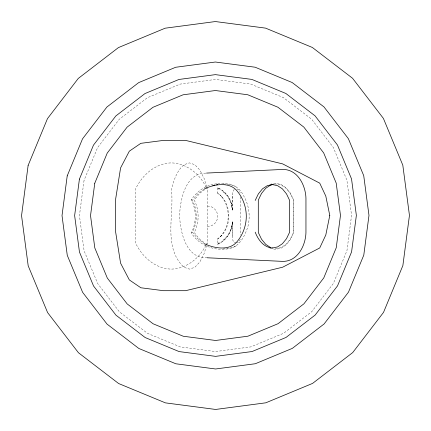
<?xml version="1.0" encoding="UTF-8"?>
<svg xmlns="http://www.w3.org/2000/svg" width="431" height="431" viewBox="0 0 431 431"><rect width="100%" height="100%" fill="white"/><g stroke="black" fill="none" stroke-linecap="round" stroke-linejoin="round"><path stroke-width="0.32" stroke-dasharray="2.15 1.62" d="M231.452 204.019C229.583 196.762 224.255 190.534 217.359 187.593L217.359 192.824C232.621 203.125 232.611 228.877 217.359 239.189L217.359 244.42C226.453 240.665 232.304 231.135 232.368 221.432L232.368 237.567M231.194 228.893L231.452 227.994M206.524 245.622L204.132 253.568L199.822 262.005L194.807 267.312L189.419 269.122L184.032 267.312C162.67 247.34 174.474 214.8 171.393 189.446C173.822 180.47 176.635 170.908 184.032 164.696L189.419 162.886L194.807 164.696L199.822 170.003L204.132 178.445L206.708 187M206.708 245.007L207.44 242.567L207.44 189.446L206.891 187.614M217.833 183.708C227.703 181.974 238.699 185.432 243.176 195.049C249.08 204.623 250.697 216.588 247.68 227.412C244.733 235.719 240.121 245.654 230.887 248.234C216.114 251.957 199.359 246.047 191.316 232.848C196.584 222.687 196.584 209.983 191.316 199.822C197.026 191.03 206.589 184.473 217.197 183.789M234.243 189.338L232.228 192.824L232.368 210.581L232.368 194.446M240.277 239.189L238.268 242.675L236.926 242.675M205.786 245.314C199.418 258.525 186.343 268.615 171.393 269.122C155.133 268.696 141.928 256.763 135.345 242.567L135.345 189.446C141.928 175.25 155.133 163.311 171.393 162.886C186.343 163.392 199.418 173.488 205.786 186.698M206.12 244.765L207.44 242.567M217.359 239.189C230.795 229.244 231.641 207.322 220.44 195.383M219.228 242.432L217.359 244.42A24.583 24.583 0 0 0 232.228 221.841L232.228 239.189L234.243 242.675L236.253 242.675M220.44 236.63L221.949 235.186M222.919 240.293L227.546 235.795L230.752 230.084A23.91 23.91 0 0 0 232.363 221.432M203.992 189.225L197.7 193.88L192.474 200.447A28.527 22.525 -90 0 1 192.479 232.158L197.7 238.715L204.515 243.757M204.93 189.462L199.575 193.422L194.236 200.129A29.13 23.005 90 0 1 194.241 232.514L199.575 239.21L204.93 243.17M236.091 245.977L232.034 247.593L223.339 248.692M269.838 184.306L275.614 183.31L280.98 184.436L285.979 187.733L290.268 192.98L293.565 199.822L293.565 232.848L290.268 239.69L285.979 244.937L280.98 248.234L275.614 249.36L269.24 248.234M274.574 184.215L275.888 183.94L281.147 185.039L286.049 188.277L290.257 193.422L293.484 200.129L293.484 232.508L290.257 239.21L286.049 244.355L281.147 247.593L275.888 248.692L274.574 248.418M205.856 173.111C185.362 173.063 180.293 199.51 179.582 215.414C180.196 231.765 185.847 258.923 207.192 257.776M236.926 189.338L238.268 189.338L240.277 192.824M191.316 199.822L192.328 199.822M191.316 232.848L192.328 232.848M223.339 183.94L232.034 185.039L236.091 186.661M222.919 191.714L227.546 196.218L230.752 201.929A23.91 23.91 0 0 1 232.363 210.581M217.359 192.824L221.949 196.827M219.228 189.581L217.359 187.593A24.583 24.583 0 0 1 232.228 210.172L231.194 203.114M206.12 187.248L207.44 189.446M240.277 196.854L240.277 235.159M207.44 206.034A10.263 10.263 0 0 1 217.703 216.297A10.263 10.263 0 0 1 207.44 226.561M84.05 180.368L79.439 215.586L84.099 250.799L97.713 283.609L119.355 311.775L147.547 333.378L180.368 346.95L215.586 351.561L250.799 346.901L283.609 333.287L311.775 311.645L333.378 283.453L346.95 250.632L351.561 215.414L346.901 180.201L333.287 147.391L311.645 119.225L283.453 97.621L250.632 84.05L215.414 79.439L180.201 84.099L147.391 97.713L119.225 119.355L97.621 147.547L84.05 180.368"/><path stroke-width="0.65" d="M329.801 215.548L325.798 196.105L319.721 183.137L282.65 163.888L185.61 140.404L163.478 140.404L140.845 143.329L129.332 151.179L120.588 167.907L115.594 199.37L115.594 231.733L120.588 263.19L129.332 279.924L140.845 287.768L163.478 290.693L185.61 290.693L282.65 267.209L319.721 247.965L325.798 234.992L329.78 215.446M255.2 200.447L258.363 193.88L262.479 188.843L267.279 185.675L272.43 184.592L277.575 185.675L282.375 188.843L286.496 193.88L289.654 200.447L289.654 232.153L286.496 238.715L282.375 243.757L277.575 246.92L272.43 248.003M204.515 188.843C214.358 184.145 229.475 181.451 237.206 191.1C243.046 198.136 246.246 207.171 246.311 216.297C246.246 225.424 243.046 234.459 237.206 241.495C229.475 251.144 214.358 248.45 204.515 243.757M212.769 185.788L214.643 185.039M273.259 184.49L270.63 185.039L265.733 188.277L261.525 193.422L258.298 200.129L258.298 232.508L261.525 239.21L265.733 244.355L270.63 247.593M216.507 184.802L217.747 184.646M206.524 173.079L282.72 169.437C298.085 169.248 306.285 186.467 305.951 199.936L305.951 230.892C306.285 244.355 298.085 261.579 282.72 261.385L207.192 257.776M272.602 248.008C263.799 247.626 258.067 239.717 255.2 232.153M28.128 165.423L21.55 215.624L28.193 265.819L47.599 312.583L78.447 352.73L118.633 383.531L165.423 402.872L215.624 409.45L265.819 402.807L312.583 383.401L352.73 352.553L383.531 312.367L402.872 265.577L409.45 215.376L402.807 165.181L383.401 118.417L352.553 78.27L312.367 47.469L265.577 28.128L215.376 21.55L165.181 28.193L118.417 47.599L78.27 78.447L47.469 118.633L28.128 165.423M67.214 175.87L62.016 215.602L67.268 255.324L82.628 292.331L107.039 324.101L138.841 348.474L175.87 363.786L215.602 368.984L255.324 363.732L292.331 348.372L324.101 323.961L348.474 292.159L363.786 255.13L368.984 215.398L363.732 175.676L348.372 138.669L323.961 106.899L292.159 82.526L255.13 67.214L215.398 62.016L175.676 67.268L138.669 82.628L106.899 107.039L82.526 138.841L67.214 175.87M79.412 179.129L74.638 215.592L79.46 252.049L93.554 286.012L115.961 315.169L145.15 337.538L179.129 351.588L215.592 356.362L252.049 351.54L286.012 337.446L315.169 315.039L337.538 285.85L351.588 251.871L356.362 215.408L351.54 178.951L337.446 144.988L315.039 115.831L285.85 93.462L251.871 79.412L215.408 74.638L178.951 79.46L144.988 93.554L115.831 115.961L93.462 145.15L79.412 179.129M94.766 183.234L90.526 215.581L94.804 247.922L107.308 278.06L127.188 303.925L153.086 323.773L183.234 336.234L215.581 340.474L247.922 336.196L278.06 323.692L303.925 303.812L323.773 277.914L336.234 247.766L340.474 215.419L336.196 183.078L323.692 152.94L303.812 127.075L277.914 107.227L247.766 94.766L215.419 90.526L183.078 94.804L152.94 107.308L127.075 127.188L107.227 153.086L94.766 183.234"/></g></svg>
